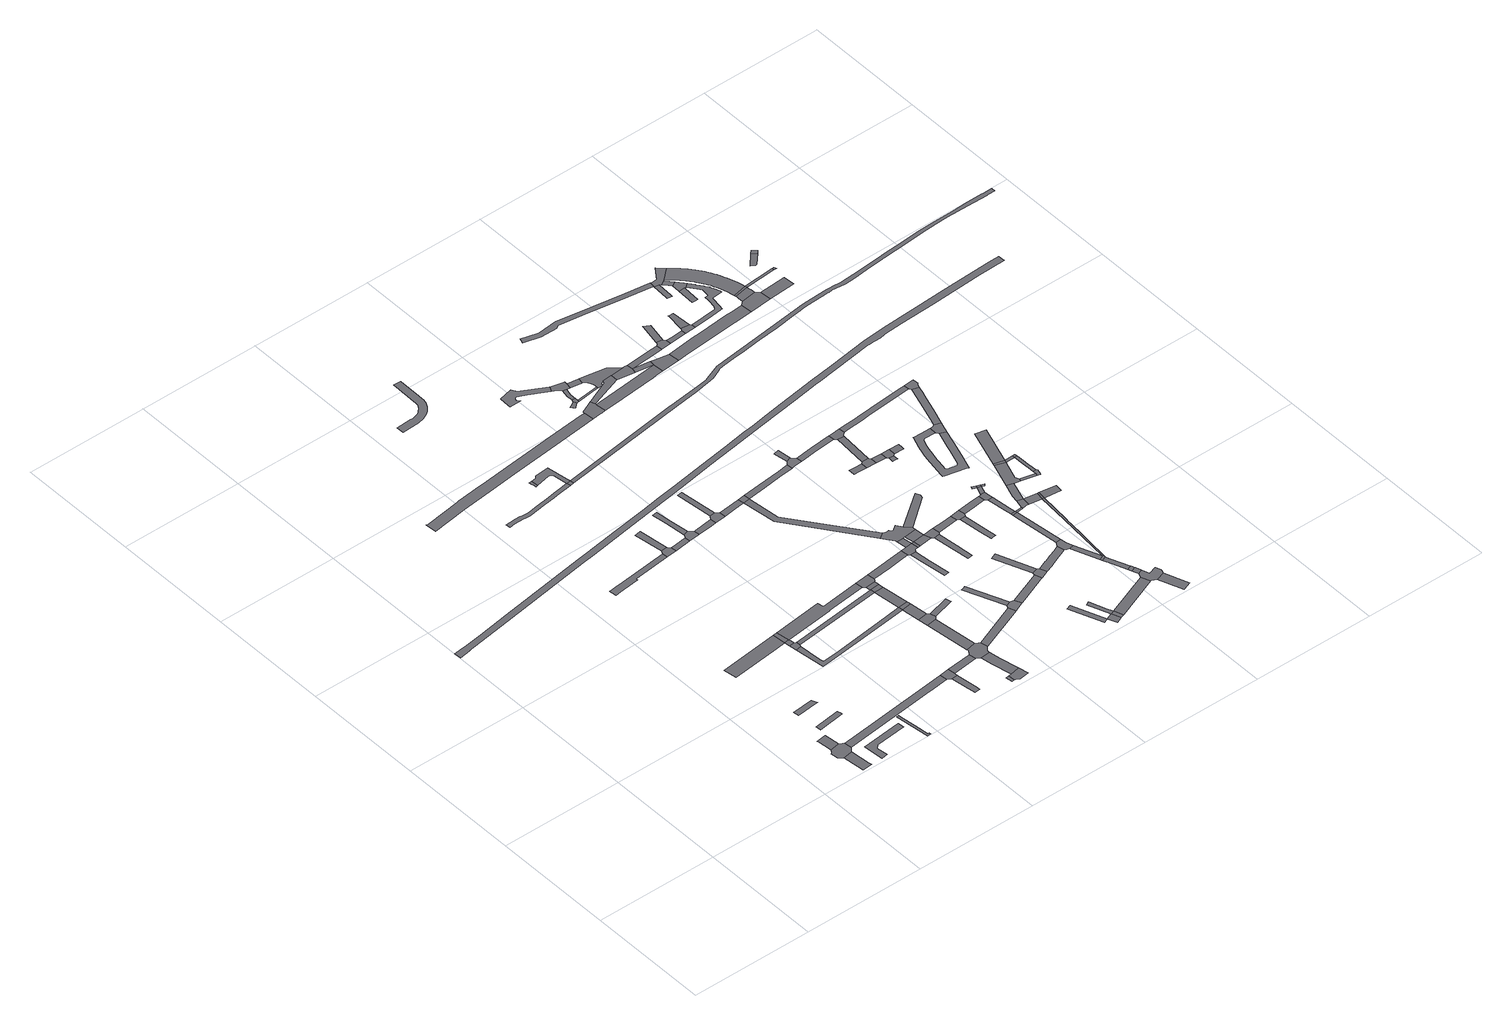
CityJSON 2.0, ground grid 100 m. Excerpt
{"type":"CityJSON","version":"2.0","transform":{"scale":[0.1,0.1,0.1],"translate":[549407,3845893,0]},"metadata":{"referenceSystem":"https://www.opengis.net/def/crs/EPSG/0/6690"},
"CityObjects":{
"road1":{"type":"Road","attributes":{"RoadStructureAttribute.sectionType":"1"},"geometry":[{"type":"MultiSurface","lod":"1","boundaries":[[[0,1,2,3,4,5]]]}]},
"road2":{"type":"Road","geometry":[{"type":"MultiSurface","lod":"1","boundaries":[[[6,7,8,9,10,11,12,13,14,15,16,17,3,2,18,19,20,21,22]]]}]},
"road3":{"type":"Road","attributes":{"RoadStructureAttribute.sectionType":"1"},"geometry":[{"type":"MultiSurface","lod":"1","boundaries":[[[23,24,25,9,8]]]}]},
"road4":{"type":"Road","attributes":{"RoadStructureAttribute.sectionType":"1"},"geometry":[{"type":"MultiSurface","lod":"1","boundaries":[[[26,27,28,29,30,31]]]}]},
"road5":{"type":"Road","geometry":[{"type":"MultiSurface","lod":"1","boundaries":[[[32,33,34,35,36,37]]]}]},
"road6":{"type":"Road","attributes":{"RoadStructureAttribute.sectionType":"1"},"geometry":[{"type":"MultiSurface","lod":"1","boundaries":[[[38,39,40,41,42,43,44,45]]]}]},
"road7":{"type":"Road","attributes":{"RoadStructureAttribute.sectionType":"1"},"geometry":[{"type":"MultiSurface","lod":"1","boundaries":[[[46,47,48,49,50,51,52,53]]]}]},
"road8":{"type":"Road","attributes":{"RoadStructureAttribute.sectionType":"1"},"geometry":[{"type":"MultiSurface","lod":"1","boundaries":[[[54,55,56,57,58]]]}]},
"road9":{"type":"Road","attributes":{"RoadStructureAttribute.sectionType":"1"},"geometry":[{"type":"MultiSurface","lod":"1","boundaries":[[[59,60,22,21,61,62,63,64]]]}]},
"road10":{"type":"Road","geometry":[{"type":"MultiSurface","lod":"1","boundaries":[[[65,66,67,68,69,70]]]}]},
"road11":{"type":"Road","attributes":{"RoadStructureAttribute.sectionType":"1"},"geometry":[{"type":"MultiSurface","lod":"1","boundaries":[[[71,72,58,73,66,65]]]}]},
"road12":{"type":"Road","geometry":[{"type":"MultiSurface","lod":"1","boundaries":[[[74,54,58,72]]]}]},
"road13":{"type":"Road","attributes":{"RoadStructureAttribute.sectionType":"1"},"geometry":[{"type":"MultiSurface","lod":"1","boundaries":[[[75,76,77,78,79,80,81,82,83,84]]]}]},
"road14":{"type":"Road","attributes":{"RoadStructureAttribute.sectionType":"1"},"geometry":[{"type":"MultiSurface","lod":"1","boundaries":[[[85,86,87,88,89,90,91,92,93,94,95,96,97,98,99,100,101,102,103,104,105]]]}]},
"road15":{"type":"Road","attributes":{"RoadStructureAttribute.sectionType":"1"},"geometry":[{"type":"MultiSurface","lod":"1","boundaries":[[[106,107,108,109,110,111]]]}]},
"road16":{"type":"Road","geometry":[{"type":"MultiSurface","lod":"1","boundaries":[[[112,59,64,108,107,113]]]}]},
"road17":{"type":"Road","attributes":{"RoadStructureAttribute.sectionType":"1"},"geometry":[{"type":"MultiSurface","lod":"1","boundaries":[[[114,115,116,117,118,68,67,119,120,121,122,123]]]}]},
"road18":{"type":"Road","geometry":[{"type":"MultiSurface","lod":"1","boundaries":[[[124,125,75,84,126,127]]]}]},
"road19":{"type":"Road","attributes":{"RoadStructureAttribute.sectionType":"1"},"geometry":[{"type":"MultiSurface","lod":"1","boundaries":[[[128,129,130,125,124]]]}]},
"road20":{"type":"Road","attributes":{"RoadStructureAttribute.sectionType":"1"},"geometry":[{"type":"MultiSurface","lod":"1","boundaries":[[[131,132,133,134,74,72,135,136,137,138,139]]]}]},
"road21":{"type":"Road","attributes":{"RoadStructureAttribute.sectionType":"1"},"geometry":[{"type":"MultiSurface","lod":"1","boundaries":[[[140,141,70,69,142]]]}]},
"road22":{"type":"Road","geometry":[{"type":"MultiSurface","lod":"1","boundaries":[[[143,144,145,146,147,148]]]}]},
"road23":{"type":"Road","attributes":{"RoadStructureAttribute.sectionType":"1"},"geometry":[{"type":"MultiSurface","lod":"1","boundaries":[[[149,150,151,152,153,154,155,156,157,158,159,160,161,162,163,164]]]}]},
"road24":{"type":"Road","attributes":{"RoadStructureAttribute.sectionType":"1"},"geometry":[{"type":"MultiSurface","lod":"1","boundaries":[[[165,166,127,126,167]]]}]},
"road25":{"type":"Road","attributes":{"RoadStructureAttribute.sectionType":"1"},"geometry":[{"type":"MultiSurface","lod":"1","boundaries":[[[168,112,113,169]]]}]},
"road26":{"type":"Road","attributes":{"RoadStructureAttribute.sectionType":"1"},"geometry":[{"type":"MultiSurface","lod":"1","boundaries":[[[170,171,172,173,143,148,174,175,176,177,85,178]]]}]},
"road27":{"type":"Road","attributes":{"RoadStructureAttribute.sectionType":"1"},"geometry":[{"type":"MultiSurface","lod":"1","boundaries":[[[179,180,181,182]]]}]},
"road28":{"type":"Road","geometry":[{"type":"MultiSurface","lod":"1","boundaries":[[[178,85,105,183]]]}]},
"road29":{"type":"Road","geometry":[{"type":"MultiSurface","lod":"1","boundaries":[[[184,185,186,165,167,187,188,189]]]}]},
"road30":{"type":"Road","geometry":[{"type":"MultiSurface","lod":"1","boundaries":[[[190,191,179,182,192,193,194,195]]]}]},
"road31":{"type":"Road","attributes":{"RoadStructureAttribute.sectionType":"1"},"geometry":[{"type":"MultiSurface","lod":"1","boundaries":[[[196,197,198,199,200,201,185,184]]]}]},
"road32":{"type":"Road","attributes":{"RoadStructureAttribute.sectionType":"1"},"geometry":[{"type":"MultiSurface","lod":"1","boundaries":[[[202,203,204,205,206,207,208,209,210,211,212,213,214,215,216,217,218,219,220,221,222,223,224,225,226,227,228,229,230,231,232,233,234]]]}]},
"road33":{"type":"Road","attributes":{"RoadStructureAttribute.sectionType":"1"},"geometry":[{"type":"MultiSurface","lod":"1","boundaries":[[[235,236,237,238,239,191,190]]]}]},
"road34":{"type":"Road","geometry":[{"type":"MultiSurface","lod":"1","boundaries":[[[240,241,242,243,244,245,168,169,237,236,246,247,248,249,250,251,252,253,254]]]}]},
"road35":{"type":"Road","attributes":{"RoadStructureAttribute.sectionType":"1"},"geometry":[{"type":"MultiSurface","lod":"1","boundaries":[[[255,256,257,258,243,242]]]}]},
"road36":{"type":"Road","attributes":{"RoadStructureAttribute.sectionType":"1"},"geometry":[{"type":"MultiSurface","lod":"1","boundaries":[[[259,260,189,188,261,262]]]}]},
"road37":{"type":"Road","geometry":[{"type":"MultiSurface","lod":"1","boundaries":[[[263,264,257,256,265,266]]]}]},
"road38":{"type":"Road","attributes":{"RoadStructureAttribute.sectionType":"1"},"geometry":[{"type":"MultiSurface","lod":"1","boundaries":[[[267,122,268,269,264,263]]]}]},
"road39":{"type":"Road","geometry":[{"type":"MultiSurface","lod":"1","boundaries":[[[270,271,123,122,267]]]}]},
"road40":{"type":"Road","attributes":{"RoadStructureAttribute.sectionType":"1"},"geometry":[{"type":"MultiSurface","lod":"1","boundaries":[[[142,272,123,271,273]]]}]},
"road41":{"type":"Road","geometry":[{"type":"MultiSurface","lod":"1","boundaries":[[[274,140,142,273]]]}]},
"road42":{"type":"Road","attributes":{"RoadStructureAttribute.sectionType":"1"},"geometry":[{"type":"MultiSurface","lod":"1","boundaries":[[[275,276,277,278,140,274]]]}]},
"road43":{"type":"Road","geometry":[{"type":"MultiSurface","lod":"1","boundaries":[[[279,139,138,280,277,276,281,282]]]}]},
"road44":{"type":"Road","geometry":[{"type":"MultiSurface","lod":"1","boundaries":[[[283,284,259,262,285,286]]]}]},
"road45":{"type":"Road","attributes":{"RoadStructureAttribute.sectionType":"1"},"geometry":[{"type":"MultiSurface","lod":"1","boundaries":[[[287,288,289,284,283]]]}]},
"road46":{"type":"Road","geometry":[{"type":"MultiSurface","lod":"1","boundaries":[[[290,291,292,266,265]]]}]},
"road47":{"type":"Road","attributes":{"RoadStructureAttribute.sectionType":"1"},"geometry":[{"type":"MultiSurface","lod":"1","boundaries":[[[293,254,253,294]]]}]},
"road48":{"type":"Road","attributes":{"RoadStructureAttribute.sectionType":"1"},"geometry":[{"type":"MultiSurface","lod":"1","boundaries":[[[295,286,285,296,297]]]}]},
"road49":{"type":"Road","attributes":{"RoadStructureAttribute.sectionType":"1"},"geometry":[{"type":"MultiSurface","lod":"1","boundaries":[[[298,279,282,299,300,301,302]]]}]},
"road50":{"type":"Road","geometry":[{"type":"MultiSurface","lod":"1","boundaries":[[[303,295,297,304]]]}]},
"road51":{"type":"Road","attributes":{"RoadStructureAttribute.sectionType":"1"},"geometry":[{"type":"MultiSurface","lod":"1","boundaries":[[[305,306,307,308,309]]]}]},
"road52":{"type":"Road","attributes":{"RoadStructureAttribute.sectionType":"1"},"geometry":[{"type":"MultiSurface","lod":"1","boundaries":[[[310,311,304,297,312,313,314]]]}]},
"road53":{"type":"Road","attributes":{"RoadStructureAttribute.sectionType":"1"},"geometry":[{"type":"MultiSurface","lod":"1","boundaries":[[[315,316,317,318,319,320,321,322,323,324,325,326,327,328,329,330,331]]]}]},
"road54":{"type":"Road","geometry":[{"type":"MultiSurface","lod":"1","boundaries":[[[309,308,293,294,332,333,334]]]}]},
"road55":{"type":"Road","attributes":{"RoadStructureAttribute.sectionType":"1"},"geometry":[{"type":"MultiSurface","lod":"1","boundaries":[[[335,336,337,338,339,340,341]]]}]},
"road56":{"type":"Road","geometry":[{"type":"MultiSurface","lod":"1","boundaries":[[[342,343,344,345,346,347,348]]]}]},
"road57":{"type":"Road","geometry":[{"type":"MultiSurface","lod":"1","boundaries":[[[349,350,351,298,302,335,341,352,353]]]}]},
"road58":{"type":"Road","geometry":[{"type":"MultiSurface","lod":"1","boundaries":[[[354,355,356,149,164,357,358,359,360,361,362]]]}]},
"road59":{"type":"Road","geometry":[{"type":"MultiSurface","lod":"1","boundaries":[[[363,364,365,366,342,348,367,368,369]]]}]},
"road60":{"type":"Road","attributes":{"RoadStructureAttribute.sectionType":"1"},"geometry":[{"type":"MultiSurface","lod":"1","boundaries":[[[370,371,351,350]]]}]},
"road61":{"type":"Road","attributes":{"RoadStructureAttribute.sectionType":"1"},"geometry":[{"type":"MultiSurface","lod":"1","boundaries":[[[372,373,374,303,304,375,376,377]]]}]},
"road62":{"type":"Road","attributes":{"RoadStructureAttribute.sectionType":"1"},"geometry":[{"type":"MultiSurface","lod":"1","boundaries":[[[378,379,365,364,380,381]]]}]},
"road63":{"type":"Road","attributes":{"RoadStructureAttribute.sectionType":"1"},"geometry":[{"type":"MultiSurface","lod":"1","boundaries":[[[382,350,349,353,383]]]}]},
"road64":{"type":"Road","geometry":[{"type":"MultiSurface","lod":"1","boundaries":[[[384,385,386,331,330,387,388,389,378,381,390,391]]]}]},
"road65":{"type":"Road","geometry":[{"type":"MultiSurface","lod":"1","boundaries":[[[392,393,394,395,396,314,313,397,371,370,398,399,400,401,402]]]}]},
"road66":{"type":"Road","attributes":{"RoadStructureAttribute.sectionType":"1"},"geometry":[{"type":"MultiSurface","lod":"1","boundaries":[[[403,334,333,404,405,406]]]}]},
"road67":{"type":"Road","attributes":{"RoadStructureAttribute.sectionType":"1"},"geometry":[{"type":"MultiSurface","lod":"1","boundaries":[[[407,408,409,410]]]}]},
"road68":{"type":"Road","attributes":{"RoadStructureAttribute.sectionType":"1"},"geometry":[{"type":"MultiSurface","lod":"1","boundaries":[[[411,412,413,414,415,416,417,418,419,420,421,422,423,424,425,426,427,428,429,430,431,432,433,434,435,436,437,438,439,440,441,442,443,444,445,446,447,448,449,450,451,452,453,454,455,456,457,458,459,460,461,462,463,464]]]}]},
"road69":{"type":"Road","geometry":[{"type":"MultiSurface","lod":"1","boundaries":[[[465,382,383,466]]]}]},
"road70":{"type":"Road","geometry":[{"type":"MultiSurface","lod":"1","boundaries":[[[400,399,382,465]]]}]},
"road71":{"type":"Road","attributes":{"RoadStructureAttribute.sectionType":"1"},"geometry":[{"type":"MultiSurface","lod":"1","boundaries":[[[467,468,369,368,469,470]]]}]},
"road72":{"type":"Road","attributes":{"RoadStructureAttribute.sectionType":"1"},"geometry":[{"type":"MultiSurface","lod":"1","boundaries":[[[471,410,472,473,474]]]}]},
"road73":{"type":"Road","attributes":{"RoadStructureAttribute.sectionType":"1"},"geometry":[{"type":"MultiSurface","lod":"1","boundaries":[[[391,390,475,476,477,478,479]]]}]},
"road74":{"type":"Road","attributes":{"RoadStructureAttribute.sectionType":"1"},"geometry":[{"type":"MultiSurface","lod":"1","boundaries":[[[480,481,482,483,484,485,486]]]}]},
"road75":{"type":"Road","geometry":[{"type":"MultiSurface","lod":"1","boundaries":[[[487,488,489,490,491,471,492]]]}]},
"road76":{"type":"Road","geometry":[{"type":"MultiSurface","lod":"1","boundaries":[[[493,465,466,486,485,494]]]}]},
"road77":{"type":"Road","geometry":[{"type":"MultiSurface","lod":"1","boundaries":[[[492,471,474,495]]]}]},
"road78":{"type":"Road","attributes":{"RoadStructureAttribute.sectionType":"1"},"geometry":[{"type":"MultiSurface","lod":"1","boundaries":[[[496,497,498,499,500,354,362,501,502]]]}]},
"road79":{"type":"Road","attributes":{"RoadStructureAttribute.sectionType":"1"},"geometry":[{"type":"MultiSurface","lod":"1","boundaries":[[[503,504,505,506,507]]]}]},
"road80":{"type":"Road","geometry":[{"type":"MultiSurface","lod":"1","boundaries":[[[507,506,403,406,508,509]]]}]},
"road81":{"type":"Road","geometry":[{"type":"MultiSurface","lod":"1","boundaries":[[[510,511,372,377,512,513,514]]]}]},
"road82":{"type":"Road","geometry":[{"type":"MultiSurface","lod":"1","boundaries":[[[515,516,511,510]]]}]},
"road83":{"type":"Road","attributes":{"RoadStructureAttribute.sectionType":"1"},"geometry":[{"type":"MultiSurface","lod":"1","boundaries":[[[517,518,519,402,401]]]}]},
"road84":{"type":"Road","attributes":{"RoadStructureAttribute.sectionType":"1"},"geometry":[{"type":"MultiSurface","lod":"1","boundaries":[[[520,521,522,523,524,525,360,359,526,527,528,529]]]}]},
"road85":{"type":"Road","attributes":{"RoadStructureAttribute.sectionType":"1"},"geometry":[{"type":"MultiSurface","lod":"1","boundaries":[[[530,531,493,494,532]]]}]},
"road86":{"type":"Road","geometry":[{"type":"MultiSurface","lod":"1","boundaries":[[[533,534,535,479,478,536,537,538,539,540,541,542,467,470,543,544,497]]]}]},
"road87":{"type":"Road","attributes":{"RoadStructureAttribute.sectionType":"1"},"geometry":[{"type":"MultiSurface","lod":"1","boundaries":[[[545,546,492,495,547]]]}]},
"road88":{"type":"Road","attributes":{"RoadStructureAttribute.sectionType":"1"},"geometry":[{"type":"MultiSurface","lod":"1","boundaries":[[[548,549,550,551,552,553,554,555]]]}]},
"road89":{"type":"Road","attributes":{"RoadStructureAttribute.sectionType":"1"},"geometry":[{"type":"MultiSurface","lod":"1","boundaries":[[[556,557,558,559,560,509,508,561,562,563]]]}]},
"road90":{"type":"Road","geometry":[{"type":"MultiSurface","lod":"1","boundaries":[[[564,565,566,567,496,502,568,569]]]}]},
"road91":{"type":"Road","geometry":[{"type":"MultiSurface","lod":"1","boundaries":[[[570,530,532,555,554,571]]]}]},
"road92":{"type":"Road","geometry":[{"type":"MultiSurface","lod":"1","boundaries":[[[572,573,574,575,576,577,578]]]}]},
"road93":{"type":"Road","attributes":{"RoadStructureAttribute.sectionType":"1"},"geometry":[{"type":"MultiSurface","lod":"1","boundaries":[[[579,580,581,514,513,582,583]]]}]},
"road94":{"type":"Road","attributes":{"RoadStructureAttribute.sectionType":"1"},"geometry":[{"type":"MultiSurface","lod":"1","boundaries":[[[569,568,584,585,520,586]]]}]},
"road95":{"type":"Road","geometry":[{"type":"MultiSurface","lod":"1","boundaries":[[[587,578,577,588,589,590]]]}]},
"road96":{"type":"Road","attributes":{"RoadStructureAttribute.sectionType":"1"},"geometry":[{"type":"MultiSurface","lod":"1","boundaries":[[[591,592,570,571,593,594]]]}]},
"road97":{"type":"Road","geometry":[{"type":"MultiSurface","lod":"1","boundaries":[[[595,596,597,598,556,563,599,600,601]]]}]},
"road98":{"type":"Road","attributes":{"RoadStructureAttribute.sectionType":"1"},"geometry":[{"type":"MultiSurface","lod":"1","boundaries":[[[601,600,602,603,604]]]}]},
"road99":{"type":"Road","geometry":[{"type":"MultiSurface","lod":"1","boundaries":[[[604,603,605,606,607]]]}]},
"road100":{"type":"Road","attributes":{"RoadStructureAttribute.sectionType":"1"},"geometry":[{"type":"MultiSurface","lod":"1","boundaries":[[[608,606,605,609,610,611,612]]]}]},
"road101":{"type":"Road","attributes":{"RoadStructureAttribute.sectionType":"1"},"geometry":[{"type":"MultiSurface","lod":"1","boundaries":[[[613,587,590,614]]]}]},
"road102":{"type":"Road","geometry":[{"type":"MultiSurface","lod":"1","boundaries":[[[615,612,611,616,617]]]}]},
"road103":{"type":"Road","attributes":{"RoadStructureAttribute.sectionType":"1"},"geometry":[{"type":"MultiSurface","lod":"1","boundaries":[[[618,619,620,598,597]]]}]},
"road104":{"type":"Road","attributes":{"RoadStructureAttribute.sectionType":"1"},"geometry":[{"type":"MultiSurface","lod":"1","boundaries":[[[621,617,616,622,623,624]]]}]},
"road105":{"type":"Road","attributes":{"RoadStructureAttribute.sectionType":"1"},"geometry":[{"type":"MultiSurface","lod":"1","boundaries":[[[625,626,564,569,627,628]]]}]},
"road106":{"type":"Road","attributes":{"RoadStructureAttribute.sectionType":"1"},"geometry":[{"type":"MultiSurface","lod":"1","boundaries":[[[629,589,588,630,631,632]]]}]},
"road107":{"type":"Road","geometry":[{"type":"MultiSurface","lod":"1","boundaries":[[[633,624,623,545,547,634,635,636,637,638,639]]]}]},
"road108":{"type":"Road","geometry":[{"type":"MultiSurface","lod":"1","boundaries":[[[640,641,619,618]]]}]},
"road109":{"type":"Road","geometry":[{"type":"MultiSurface","lod":"1","boundaries":[[[642,586,520,529,643,644]]]}]},
"road110":{"type":"Road","attributes":{"RoadStructureAttribute.sectionType":"1"},"geometry":[{"type":"MultiSurface","lod":"1","boundaries":[[[636,635,645,646]]]}]},
"road111":{"type":"Road","geometry":[{"type":"MultiSurface","lod":"1","boundaries":[[[647,648,579,583,613,614,649,650]]]}]},
"road112":{"type":"Road","attributes":{"RoadStructureAttribute.sectionType":"1"},"geometry":[{"type":"MultiSurface","lod":"1","boundaries":[[[651,652,653,654,655,656,641,640]]]}]},
"road113":{"type":"Road","geometry":[{"type":"MultiSurface","lod":"1","boundaries":[[[657,658,659,660,661]]]}]},
"road114":{"type":"Road","geometry":[{"type":"MultiSurface","lod":"1","boundaries":[[[662,663,591,594,664,654,653,665,666,667]]]}]},
"road115":{"type":"Road","attributes":{"RoadStructureAttribute.sectionType":"1"},"geometry":[{"type":"MultiSurface","lod":"1","boundaries":[[[632,631,657,661,668,669]]]}]},
"road116":{"type":"Road","attributes":{"RoadStructureAttribute.sectionType":"1"},"geometry":[{"type":"MultiSurface","lod":"1","boundaries":[[[670,640,618,671]]]}]},
"road117":{"type":"Road","geometry":[{"type":"MultiSurface","lod":"1","boundaries":[[[672,673,674,675,676]]]}]},
"road118":{"type":"Road","geometry":[{"type":"MultiSurface","lod":"1","boundaries":[[[675,662,667,677]]]}]},
"road119":{"type":"Road","geometry":[{"type":"MultiSurface","lod":"1","boundaries":[[[676,675,677,678]]]}]},
"road120":{"type":"Road","attributes":{"RoadStructureAttribute.sectionType":"1"},"geometry":[{"type":"MultiSurface","lod":"1","boundaries":[[[679,680,604,607,681,682,683,684,685,686]]]}]},
"road121":{"type":"Road","attributes":{"RoadStructureAttribute.sectionType":"1"},"geometry":[{"type":"MultiSurface","lod":"1","boundaries":[[[687,688,689,669,668]]]}]},
"road122":{"type":"Road","geometry":[{"type":"MultiSurface","lod":"1","boundaries":[[[690,691,670,671,692,693,694,695]]]}]},
"road123":{"type":"Road","geometry":[{"type":"MultiSurface","lod":"1","boundaries":[[[696,697,698,678,677]]]}]},
"road124":{"type":"Road","attributes":{"RoadStructureAttribute.sectionType":"1"},"geometry":[{"type":"MultiSurface","lod":"1","boundaries":[[[699,700,701,702,703,704,705,706,707,708,709,710,711]]]}]},
"road125":{"type":"Road","geometry":[{"type":"MultiSurface","lod":"1","boundaries":[[[712,713,625,628,714,715,716]]]}]},
"road126":{"type":"Road","geometry":[{"type":"MultiSurface","lod":"1","boundaries":[[[717,718,690,695,719]]]}]},
"road127":{"type":"Road","attributes":{"RoadStructureAttribute.sectionType":"1"},"geometry":[{"type":"MultiSurface","lod":"1","boundaries":[[[720,695,694,679,721]]]}]},
"road128":{"type":"Road","geometry":[{"type":"MultiSurface","lod":"1","boundaries":[[[722,723,724,725,712,716]]]}]},
"road129":{"type":"Road","geometry":[{"type":"MultiSurface","lod":"1","boundaries":[[[721,679,686,726]]]}]},
"road130":{"type":"Road","attributes":{"RoadStructureAttribute.sectionType":"1"},"geometry":[{"type":"MultiSurface","lod":"1","boundaries":[[[727,728,715,714,729,730]]]}]},
"road131":{"type":"Road","attributes":{"RoadStructureAttribute.sectionType":"1"},"geometry":[{"type":"MultiSurface","lod":"1","boundaries":[[[731,732,733,734,735,736,737,738,739,740,741,742,743,744,745,746,747,748,749,750,751,752,753,754,755,756,757,758,759,760,761,762,763,764,765,766,767,768,769,770,771]]]}]},
"road132":{"type":"Road","attributes":{"RoadStructureAttribute.sectionType":"1"},"geometry":[{"type":"MultiSurface","lod":"1","boundaries":[[[772,717,719,773,774,775,776,777,778,779]]]}]},
"road133":{"type":"Road","attributes":{"RoadStructureAttribute.sectionType":"1"},"geometry":[{"type":"MultiSurface","lod":"1","boundaries":[[[726,686,780,781,782]]]}]},
"road134":{"type":"Road","attributes":{"RoadStructureAttribute.sectionType":"1"},"geometry":[{"type":"MultiSurface","lod":"1","boundaries":[[[775,774,783,784]]]}]},
"road135":{"type":"Road","attributes":{"RoadStructureAttribute.sectionType":"1"},"geometry":[{"type":"MultiSurface","lod":"1","boundaries":[[[785,786,787,788,789,790,647,650,791,792,793,794,795]]]}]},
"road136":{"type":"Road","geometry":[{"type":"MultiSurface","lod":"1","boundaries":[[[796,797,798,727,730,799,800,801,802,803]]]}]},
"road137":{"type":"Road","geometry":[{"type":"MultiSurface","lod":"1","boundaries":[[[804,772,779,805]]]}]},
"road138":{"type":"Road","geometry":[{"type":"MultiSurface","lod":"1","boundaries":[[[806,807,808,809,796,803]]]}]},
"road139":{"type":"Road","attributes":{"RoadStructureAttribute.sectionType":"1"},"geometry":[{"type":"MultiSurface","lod":"1","boundaries":[[[810,811,812,813,814,644,643,815,816,817,818,819]]]}]},
"road140":{"type":"Road","geometry":[{"type":"MultiSurface","lod":"1","boundaries":[[[820,821,784,783,822,823,824,825]]]}]},
"road141":{"type":"Road","geometry":[{"type":"MultiSurface","lod":"1","boundaries":[[[826,827,828,771,770,751,750,829]]]}]},
"road142":{"type":"Road","attributes":{"RoadStructureAttribute.sectionType":"1"},"geometry":[{"type":"MultiSurface","lod":"1","boundaries":[[[830,805,779,831]]]}]},
"road143":{"type":"Road","attributes":{"RoadStructureAttribute.sectionType":"1"},"geometry":[{"type":"MultiSurface","lod":"1","boundaries":[[[832,833,834,835,831,836,837,838,821,820]]]}]},
"road144":{"type":"Road","attributes":{"RoadStructureAttribute.sectionType":"1"},"geometry":[{"type":"MultiSurface","lod":"1","boundaries":[[[839,804,805,840]]]}]},
"road145":{"type":"Road","geometry":[{"type":"MultiSurface","lod":"1","boundaries":[[[841,830,831,835]]]}]},
"road146":{"type":"Road","attributes":{"RoadStructureAttribute.sectionType":"1"},"geometry":[{"type":"MultiSurface","lod":"1","boundaries":[[[842,843,844,845,826,829,846,847,848,849]]]}]},
"road147":{"type":"Road","geometry":[{"type":"MultiSurface","lod":"1","boundaries":[[[850,851,852,853,854,855,856]]]}]},
"road148":{"type":"Road","attributes":{"RoadStructureAttribute.sectionType":"1"},"geometry":[{"type":"MultiSurface","lod":"1","boundaries":[[[857,858,859,860,861,862,863,864,865,866,867,868,869,870,871,872,873,874,875,876,877,878,879,880,881,882,883,884,885,886,800,799]]]}]},
"road149":{"type":"Road","geometry":[{"type":"MultiSurface","lod":"1","boundaries":[[[887,888,889,890,891,892]]]}]},
"road150":{"type":"Road","attributes":{"RoadStructureAttribute.sectionType":"1"},"geometry":[{"type":"MultiSurface","lod":"1","boundaries":[[[893,894,895,896,897,898,899,900,901,902,903,904,905,906,907,908,909,910,911,912,913,914,915,916,917,918,919,178,183,920,921,922,923,924,925,926,927,928,929,930,931,932,933,934,935,936,937,938,939,940,941,942,943,944,945,946,947,948,949,950,951,952,953,954,955]]]}]},
"road151":{"type":"Road","attributes":{"RoadStructureAttribute.sectionType":"1"},"geometry":[{"type":"MultiSurface","lod":"1","boundaries":[[[956,957,958,959,960]]]}]},
"road152":{"type":"Road","geometry":[{"type":"MultiSurface","lod":"1","boundaries":[[[961,962,963,964,965,966,967,711,710,850,856,968,969,957,956,970,971]]]}]},
"road153":{"type":"Road","geometry":[{"type":"MultiSurface","lod":"1","boundaries":[[[972,973,785,795,842,849,974,975]]]}]},
"road154":{"type":"Road","geometry":[{"type":"MultiSurface","lod":"1","boundaries":[[[976,977,960,959,978,892,891,873,872]]]}]},
"road155":{"type":"Road","attributes":{"RoadStructureAttribute.sectionType":"1"},"geometry":[{"type":"MultiSurface","lod":"1","boundaries":[[[979,980,981,982,983,984,985,986,987,988,989,990,991,992,993,994,995,996,997,998,999,1000,1001,1002,1003,1004,1005,1006,1007,971,970,1008,1009,1010,1011,1012,1013,1014,1015,1016,1017,1018,1019,1020,1021,1022,1023,1024,1025,1026,1027,1028,1029,1030,1031,1032]]]}]},
"road156":{"type":"Road","geometry":[{"type":"MultiSurface","lod":"1","boundaries":[[[1033,1034,1035,1036,1037,810,819,1038,1039]]]}]},
"road157":{"type":"Road","attributes":{"RoadStructureAttribute.sectionType":"1"},"geometry":[{"type":"MultiSurface","lod":"1","boundaries":[[[1040,1041,1042,1043,1044,1045,1046,1047,1048,1049,1050,1036,1035]]]}]},
"road158":{"type":"Road","attributes":{"RoadStructureAttribute.sectionType":"1"},"geometry":[{"type":"MultiSurface","lod":"1","boundaries":[[[1051,1032,1031,1046,1045]]]}]},
"road159":{"type":"Road","attributes":{"RoadStructureAttribute.sectionType":"1"},"geometry":[{"type":"MultiSurface","lod":"1","boundaries":[[[1052,1039,1038,1053]]]}]},
"road160":{"type":"Road","attributes":{"RoadStructureAttribute.sectionType":"1"},"geometry":[{"type":"MultiSurface","lod":"1","boundaries":[[[1054,1032,1055,1056]]]}]},
"road161":{"type":"Road","geometry":[{"type":"MultiSurface","lod":"1","boundaries":[[[1057,1058,1059,1060,1061]]]}]},
"road162":{"type":"Road","geometry":[{"type":"MultiSurface","lod":"1","boundaries":[[[1062,1054,1056,1063]]]}]},
"road163":{"type":"Road","geometry":[{"type":"MultiSurface","lod":"1","boundaries":[[[1064,1057,1061,1065]]]}]}
},
"vertices":[
[1435,52,0],[1426,132,0],[1417,212,0],[1338,197,0],[1359,19,0],[1438,28,0],
[1428,315,0],[1425,317,0],[1403,332,0],[1325,316,0],[1307,292,0],[1304,288,0],[1298,287,0],[1297,287,0],[1306,226,0],[1315,218,0],[1316,217,0],[1333,202,0],[1416,217,0],[1435,237,0],[1436,238,0],[1446,249,0],[1438,308,0],
[1389,456,0],[1309,446,0],[1311,434,0],
[1619,550,0],[1621,550,0],[1616,571,0],[1611,592,0],[1398,565,0],[1404,520,0],
[1560,749,0],[1567,749,0],[1558,772,0],[1549,794,0],[1377,775,0],[1384,730,0],
[1573,125,0],[1598,152,0],[1852,180,0],[1847,229,0],[1797,224,0],[1517,192,0],[1534,29,0],[1584,36,0],
[1934,18,0],[1918,143,0],[1907,248,0],[1901,289,0],[1881,287,0],[1919,3,0],[1947,6,0],[1945,19,0],
[1778,1466,0],[1295,1408,0],[1308,1299,0],[1714,1348,0],[1791,1358,0],
[2384,422,0],[1710,341,0],[1512,257,0],[2187,338,0],[2265,346,0],[2391,362,0],
[1839,1317,0],[1796,1312,0],[1803,1252,0],[1849,1257,0],[1854,1275,0],[1854,1307,0],
[1834,1350,0],[1831,1363,0],[1792,1349,0],
[1816,1471,0],
[1743,2588,0],[1353,2543,0],[1274,2534,0],[1223,2528,0],[1222,2528,0],[1229,2470,0],[1275,2475,0],[1443,2495,0],[1442,2511,0],[1747,2544,0],
[1713,3559,0],[1603,3543,0],[1505,3528,0],[1429,3516,0],[1413,3513,0],[1335,3501,0],[1309,3499,0],[1265,3502,0],[1252,3503,0],[1210,3504,0],[1123,3500,0],[1127,3464,0],[1174,3470,0],[1254,3471,0],[1265,3470,0],[1306,3466,0],[1413,3481,0],[1438,3485,0],[1550,3501,0],[1601,3509,0],[1718,3526,0],
[2494,165,0],[2472,347,0],[2421,341,0],[2440,196,0],[2450,133,0],[2497,139,0],
[2462,431,0],[2469,371,0],
[2423,1108,0],[2021,1056,0],[1869,1042,0],[1866,1067,0],[1855,1182,0],[1832,1004,0],[1877,1010,0],[2411,1073,0],[2620,1097,0],[2616,1132,0],
[1807,2618,0],[1758,2612,0],[1833,2553,0],[1828,2598,0],
[1775,2859,0],[1750,2856,0],[1726,2853,0],
[2230,1470,0],[2229,1481,0],[2223,1520,0],[2221,1520,0],[1837,1363,0],[2234,1411,0],[2238,1412,0],[2558,1451,0],[2551,1509,0],
[2584,1394,0],[2244,1354,0],[2589,1357,0],
[1542,3729,0],[1521,3727,0],[1523,3704,0],[1525,3693,0],[1531,3666,0],[1547,3670,0],
[2267,4029,0],[2240,4026,0],[1985,4000,0],[1510,3948,0],[1261,3921,0],[1250,3919,0],[1035,3895,0],[1017,3893,0],[722,3848,0],[706,3850,0],[714,3758,0],[1010,3804,0],[1262,3833,0],[1502,3861,0],[1961,3911,0],[2276,3946,0],
[1965,2614,0],[1877,2603,0],[1970,2568,0],
[2668,456,0],[2677,396,0],
[1715,3763,0],[1686,3760,0],[1599,3752,0],[1583,3733,0],[1661,3695,0],[1678,3691,0],[1690,3684,0],[1697,3672,0],[1745,3563,0],
[2732,116,0],[2709,113,0],[2716,59,0],[2738,61,0],
[1750,3531,0],
[2020,2653,0],[1982,2642,0],[1983,2636,0],[1982,2570,0],[2060,2579,0],[2054,2625,0],
[2838,134,0],[2758,119,0],[2758,54,0],[2773,43,0],[2774,41,0],[2853,53,0],
[2002,2813,0],[1988,2939,0],[1987,2940,0],[1967,2937,0],[1947,2933,0],[1962,2808,0],
[1464,5089,0],[1458,4843,0],[1457,4834,0],[1455,4821,0],[1450,4811,0],[1442,4800,0],[1432,4786,0],[1418,4774,0],[1407,4764,0],[1391,4755,0],[1375,4749,0],[1359,4744,0],[1345,4741,0],[1323,4741,0],[1197,4736,0],[1199,4677,0],[1343,4683,0],[1358,4684,0],[1373,4686,0],[1390,4691,0],[1408,4698,0],[1427,4708,0],[1448,4721,0],[1462,4733,0],[1476,4747,0],[1492,4768,0],[1502,4784,0],[1509,4797,0],[1514,4810,0],[1517,4822,0],[1520,4834,0],[1521,4949,0],[1522,5081,0],
[2805,301,0],[2790,382,0],[2710,376,0],[2727,286,0],[2758,120,0],
[2797,504,0],[2784,512,0],[2771,520,0],[2692,501,0],[2693,491,0],[2669,457,0],[2788,389,0],[2788,393,0],[2787,397,0],[2790,404,0],[2795,414,0],[2802,422,0],[2809,433,0],[2820,437,0],[2807,498,0],
[2731,854,0],[2728,877,0],[2648,868,0],[2668,695,0],
[2220,2645,0],[2070,2627,0],[2183,2593,0],[2225,2598,0],
[2718,958,0],[2638,949,0],[2746,901,0],[2735,944,0],
[2700,1107,0],[2621,1088,0],[2622,1084,0],
[2697,1129,0],[2696,1142,0],
[2591,1343,0],[2669,1358,0],
[2664,1404,0],
[2661,1422,0],[2659,1440,0],[2580,1434,0],[2583,1405,0],
[2670,1523,0],[2570,1441,0],[2669,1452,0],[2677,1462,0],
[2285,2679,0],[2240,2673,0],[2316,2608,0],[2310,2656,0],
[2249,2983,0],[2229,2982,0],[2209,2979,0],
[2927,949,0],[2921,971,0],[2915,993,0],
[3181,648,0],[3203,592,0],
[2493,2677,0],[2418,2620,0],[2498,2629,0],
[3001,1563,0],[2833,1481,0],[2872,1486,0],[2934,1494,0],[3008,1503,0],
[2552,2684,0],[2555,2636,0],
[3096,1009,0],[3076,1002,0],[3057,994,0],[3188,674,0],[3228,690,0],
[2759,2136,0],[2586,2372,0],[2536,2350,0],[2974,1753,0],[3020,1788,0],
[2062,4493,0],[2036,4535,0],[1924,4508,0],[1920,4423,0],[1921,4404,0],[2016,4402,0],[2006,4411,0],[1998,4428,0],[1998,4435,0],[2002,4445,0],[2007,4451,0],[2015,4456,0],[2023,4454,0],[2088,4423,0],[2195,4370,0],[2239,4346,0],[2260,4385,0],
[3253,612,0],[3285,625,0],[3262,681,0],
[3024,1491,0],[3041,1362,0],[3065,1182,0],[3086,1184,0],[3107,1187,0],[3085,1362,0],[3069,1492,0],
[2280,4166,0],[2271,4159,0],[2229,4135,0],[2244,4122,0],[2258,4109,0],[2282,4132,0],[2296,4142,0],
[3108,1546,0],[3104,1576,0],[3048,1569,0],[3084,1512,0],[3111,1516,0],
[2371,4090,0],[2341,4077,0],[2266,4044,0],[2343,3953,0],[2360,3955,0],[2393,3958,0],[2383,4043,0],[2384,4045,0],[2387,4054,0],
[2316,4169,0],[2316,4187,0],[2288,4186,0],[2282,4171,0],[2305,4144,0],[2318,4146,0],[2316,4160,0],
[3094,1655,0],[3040,1650,0],
[2975,2735,0],[2891,2724,0],[2698,2701,0],[2706,2654,0],[2860,2675,0],[2981,2689,0],
[2301,4297,0],[2289,4235,0],[2314,4237,0],[2331,4293,0],
[3126,1579,0],[3133,1518,0],
[2370,4360,0],[2351,4364,0],[2283,4378,0],[2274,4326,0],[2288,4317,0],[2299,4305,0],[2360,4289,0],[2366,4335,0],
[3137,1789,0],[3092,1756,0],[3074,1780,0],[3059,1776,0],[3038,1778,0],[3039,1665,0],[3104,1660,0],[3114,1659,0],[3217,1670,0],[3214,1697,0],[3172,1743,0],
[3534,790,0],[3338,647,0],[3537,727,0],[3557,735,0],
[3520,399,0],[3480,381,0],[3584,113,0],[3624,130,0],
[5450,3436,0],[5365,3434,0],[5104,3423,0],[4907,3413,0],[4857,3412,0],[4378,3383,0],[4349,3381,0],[4187,3366,0],[3865,3318,0],[3656,3289,0],[3521,3267,0],[3345,3239,0],[3160,3210,0],[3055,3193,0],[2971,3180,0],[2775,3149,0],[2466,3101,0],[2262,3069,0],[2097,3044,0],[1927,3017,0],[1658,2975,0],[1350,2927,0],[1271,2915,0],[530,2797,0],[265,2755,0],[101,2729,0],[80,2731,0],[2,2718,0],[10,2663,0],[100,2676,0],[100,2680,0],[435,2732,0],[1271,2864,0],[1386,2881,0],[1775,2943,0],[2275,3023,0],[2593,3074,0],[2807,3110,0],[3115,3157,0],[3452,3207,0],[3656,3239,0],[3687,3242,0],[4190,3315,0],[4200,3315,0],[4242,3318,0],[4303,3317,0],[4343,3325,0],[4379,3329,0],[4402,3330,0],[4505,3335,0],[4716,3346,0],[4800,3351,0],[5231,3373,0],[5452,3380,0],
[3226,1591,0],[3243,1532,0],
[2503,4180,0],[2437,4173,0],[2447,4159,0],[2505,4165,0],
[3676,150,0],[3654,57,0],[3688,71,0],[3705,78,0],
[2378,4287,0],[2406,4283,0],[2451,4275,0],[2453,4275,0],[2460,4321,0],
[3280,1364,0],[3299,1211,0],[3320,1214,0],[3342,1217,0],[3325,1364,0],[3306,1526,0],[3261,1516,0],
[3686,211,0],[3636,342,0],[3635,343,0],[3621,336,0],[3608,330,0],[3706,162,0],
[3315,1601,0],[3321,1542,0],
[3735,90,0],
[2652,4206,0],[2577,4201,0],[2565,4173,0],[2455,4127,0],[2382,4095,0],[2396,4058,0],[2655,4147,0],
[3468,1128,0],[3445,1118,0],[3421,1109,0],[3538,814,0],[3586,827,0],
[3623,762,0],[3601,817,0],
[3039,2776,0],[2999,2761,0],[3003,2692,0],[3076,2700,0],[3071,2746,0],
[3025,2888,0],[2983,2880,0],
[3465,1889,0],[3472,1919,0],[3453,1952,0],
[2944,4103,0],[2940,4102,0],[2909,4098,0],[2876,4095,0],[2423,4047,0],[2401,4045,0],[2473,3967,0],[2857,4004,0],[2888,4010,0],[2953,4016,0],
[3488,1617,0],[3416,1607,0],[3495,1563,0],
[2769,4216,0],[2683,4286,0],[2490,4316,0],[2465,4270,0],[2476,4262,0],[2485,4247,0],[2498,4224,0],[2503,4205,0],[2505,4193,0],[2505,4185,0],[2550,4168,0],[2548,4184,0],
[4070,306,0],[3710,164,0],[4101,236,0],
[3538,1367,0],[3551,1265,0],[3551,1264,0],[3572,1268,0],[3594,1272,0],[3582,1367,0],[3561,1554,0],[3516,1551,0],
[3841,913,0],[3796,895,0],[3740,872,0],[3688,852,0],[3680,849,0],[3681,785,0],[3730,805,0],[3854,855,0],
[2804,4216,0],[2784,4215,0],[2741,4212,0],[2675,4207,0],[2801,4125,0],[2807,4168,0],
[3568,1627,0],[3575,1573,0],
[3314,2420,0],[3263,2422,0],[3262,2395,0],[3261,2367,0],[3312,2366,0],[3370,2363,0],[3372,2418,0],
[3383,2778,0],[3213,2763,0],[3144,2756,0],[3235,2719,0],[3387,2733,0],
[2908,4109,0],[2940,4103,0],[2948,4144,0],
[3386,2432,0],[3451,2359,0],[3454,2414,0],[3441,2429,0],
[3762,1650,0],[3672,1640,0],[3673,1585,0],[3768,1596,0],
[3913,898,0],[3910,907,0],[3904,955,0],[3862,950,0],[3871,850,0],[3893,844,0],[3931,851,0],
[3896,837,0],[3976,627,0],[4013,641,0],
[3984,608,0],[4021,622,0],[4023,640,0],
[4035,586,0],[3996,576,0],[3997,572,0],[4053,426,0],[4091,441,0],
[3407,2712,0],[3462,2708,0],
[4094,442,0],[4065,394,0],[4105,410,0],
[3856,1354,0],[3816,1349,0],[3824,1282,0],
[4106,407,0],[4072,376,0],[4084,345,0],[4121,361,0],
[3084,4236,0],[3042,4233,0],[3067,4186,0],[3088,4188,0],
[3521,2411,0],[3519,2357,0],[3537,2356,0],[3539,2411,0],
[4143,296,0],[4103,235,0],[4141,218,0],[4217,243,0],[4222,268,0],[4226,283,0],[4210,322,0],
[3854,1370,0],[3814,1369,0],
[2983,4138,0],[3104,4030,0],[3095,4118,0],
[4215,21,0],[4288,49,0],
[3483,2787,0],[3417,2781,0],[3462,2718,0],[3487,2741,0],
[3853,1382,0],[3847,1426,0],[3829,1580,0],[3789,1578,0],[3790,1576,0],[3808,1421,0],
[3551,2342,0],[3550,2300,0],[3569,2299,0],[3590,2299,0],[3590,2339,0],
[3788,1658,0],[3786,1652,0],[3776,1589,0],[3826,1602,0],[3821,1646,0],[3820,1653,0],
[3607,2353,0],[3609,2408,0],
[3913,1376,0],[3914,1363,0],
[3786,1756,0],[3783,1746,0],[3779,1736,0],[3811,1724,0],[3819,1744,0],
[3842,1714,0],
[3849,1733,0],
[4077,1354,0],[4053,1089,0],[4040,807,0],[4050,897,0],[4063,1034,0],[4065,1062,0],[4068,1089,0],[4093,1352,0],
[3688,2350,0],[3689,2379,0],[3690,2405,0],
[3929,1447,0],[3915,1383,0],[3945,1368,0],[3958,1370,0],[3971,1369,0],[3980,1436,0],
[3846,1713,0],[3864,1707,0],[3879,1722,0],
[3269,4784,0],[3016,4825,0],[2724,4872,0],[2561,4854,0],[2423,4892,0],[2412,4850,0],[2544,4815,0],[2683,4815,0],[2709,4827,0],[2898,4801,0],[3195,4755,0],[3462,4714,0],[3468,4756,0],
[3106,4266,0],[3102,4244,0],[3173,4195,0],[3169,4237,0],[3154,4257,0],
[3979,1616,0],[3941,1502,0],[4033,1598,0],
[3999,1431,0],[4087,1418,0],
[3190,4424,0],[3166,4438,0],[3142,4452,0],[3140,4443,0],
[4102,1416,0],
[3316,4246,0],[3220,4239,0],[3223,4199,0],[3319,4206,0],
[3834,2396,0],[3824,2396,0],[3813,2397,0],[3812,2392,0],[3778,2297,0],[3775,2289,0],[3760,2234,0],[3752,2203,0],[3736,2126,0],[3711,1987,0],[3707,1964,0],[3719,1961,0],[3722,1961,0],[3882,1921,0],[3903,1916,0],[3907,1928,0],[3945,2042,0],[3974,2130,0],[3991,2185,0],[4025,2294,0],[3974,2314,0],[3973,2310,0],[3932,2179,0],[3922,2147,0],[3908,2104,0],[3872,1997,0],[3855,1984,0],[3784,2002,0],[3773,2019,0],[3776,2039,0],[3789,2115,0],[3806,2190,0],[3810,2205,0],[3819,2240,0],[3828,2273,0],[3845,2322,0],[3847,2327,0],[3867,2340,0],[3957,2338,0],[3958,2337,0],[3959,2393,0],
[4048,1825,0],[4055,1592,0],[4084,1585,0],[4090,1609,0],[4085,1621,0],[4077,1639,0],[4116,1754,0],[4131,1797,0],
[4105,1350,0],[4230,1333,0],[4239,1396,0],
[4206,1555,0],[4213,1580,0],
[4105,2840,0],[4058,2836,0],[3783,2813,0],[3661,2803,0],[3603,2798,0],[3542,2793,0],[3529,2745,0],[3661,2756,0],[3720,2762,0],[3953,2782,0],[4109,2795,0],
[3324,4269,0],[3323,4257,0],[3320,4253,0],[3408,4213,0],[3405,4248,0],[3403,4250,0],[3400,4254,0],[3396,4259,0],
[4052,1839,0],[4138,1817,0],
[3385,4416,0],[3365,4419,0],[3345,4421,0],[3345,4419,0],
[3795,4182,0],[3700,4174,0],[3647,4173,0],[3399,4149,0],[3336,4143,0],[3208,4039,0],[3345,4051,0],[3409,4057,0],[3648,4078,0],[3800,4090,0],
[4237,1606,0],[4212,1605,0],[4232,1549,0],[4238,1571,0],[4238,1581,0],[4245,1596,0],
[4003,2405,0],[3991,2397,0],[3983,2392,0],[4055,2388,0],
[4207,1819,0],[4208,1798,0],
[4236,1639,0],[4234,1689,0],[4234,1715,0],[4231,1798,0],[4210,1707,0],[4210,1689,0],[4211,1654,0],
[4155,2154,0],[4242,2136,0],
[4230,1820,0],
[4122,2777,0],[4099,2704,0],[4048,2544,0],[4014,2438,0],[4100,2528,0],[4152,2687,0],[4153,2691,0],[4175,2761,0],
[3462,4710,0],[3454,4575,0],[3453,4560,0],[3473,4557,0],[3493,4555,0],[3494,4574,0],[3500,4703,0],
[3537,4223,0],[3656,4238,0],[3670,4239,0],[3675,4273,0],[3688,4362,0],[3688,4365,0],[3780,4372,0],[3776,4387,0],[3762,4425,0],[3747,4460,0],[3753,4463,0],[3728,4493,0],[3724,4498,0],[3691,4543,0],[3689,4547,0],[3657,4590,0],[3624,4566,0],[3643,4543,0],[3656,4525,0],[3660,4520,0],[3684,4486,0],[3694,4473,0],[3686,4406,0],[3660,4404,0],[3656,4366,0],[3647,4294,0],[3631,4273,0],[3629,4271,0],[3627,4268,0],[3522,4257,0],
[3556,4421,0],[3582,4420,0],[3606,4419,0],[3612,4560,0],[3612,4566,0],[3562,4562,0],
[5795,3996,0],[5775,3997,0],[5648,3996,0],[5507,3993,0],[5352,3990,0],[5192,3984,0],[5025,3970,0],[4900,3962,0],[4850,3957,0],[4642,3937,0],[4461,3926,0],[4405,3931,0],[4366,3932,0],[4332,3931,0],[4319,3931,0],[4197,3927,0],[4123,3921,0],[3619,3859,0],[3283,3818,0],[3261,3813,0],[3241,3807,0],[3160,3772,0],[3133,3760,0],[3117,3755,0],[3035,3743,0],[2769,3708,0],[2759,3707,0],[2281,3608,0],[2791,3677,0],[2993,3704,0],[3139,3730,0],[3166,3736,0],[3236,3768,0],[3261,3779,0],[3295,3788,0],[3423,3803,0],[3490,3810,0],[3624,3827,0],[3657,3831,0],[3831,3851,0],[3997,3873,0],[4067,3882,0],[4099,3886,0],[4189,3894,0],[4269,3897,0],[4323,3900,0],[4334,3900,0],[4365,3902,0],[4393,3901,0],[4476,3891,0],[4550,3896,0],[4682,3910,0],[4833,3925,0],[4846,3927,0],[5049,3940,0],[5200,3954,0],[5342,3962,0],[5446,3965,0],[5623,3966,0],[5796,3963,0],[5804,3964,0],[5863,3964,0],[5863,3995,0],
[3552,4715,0],[3515,4694,0],[3526,4680,0],[3565,4635,0],[3603,4658,0],
[3641,4807,0],[3632,4815,0],[3591,4852,0],[3521,4754,0],[3519,4754,0],[3511,4754,0],[3481,4754,0],[3509,4701,0],[3511,4699,0],[3558,4721,0],[3647,4802,0],
[4193,2846,0],[4139,2842,0],[4184,2791,0],[4196,2802,0],
[3643,4610,0],[3638,4616,0],[3564,4601,0],
[3934,4337,0],[3933,4343,0],[3929,4361,0],[3922,4386,0],[3911,4422,0],[3905,4441,0],[3901,4453,0],[3898,4461,0],[3888,4484,0],[3878,4509,0],[3876,4513,0],[3874,4517,0],[3868,4531,0],[3858,4550,0],[3848,4568,0],[3838,4587,0],[3825,4608,0],[3813,4624,0],[3810,4629,0],[3800,4644,0],[3787,4660,0],[3769,4683,0],[3753,4701,0],[3742,4714,0],[3728,4728,0],[3719,4737,0],[3710,4747,0],[3695,4761,0],[3668,4785,0],[3619,4667,0],[3642,4646,0],[3646,4641,0],[3668,4616,0],[3685,4594,0],[3704,4570,0],[3710,4562,0],[3712,4558,0],[3715,4554,0],[3722,4544,0],[3739,4518,0],[3746,4508,0],[3756,4488,0],[3766,4469,0],[3776,4446,0],[3783,4428,0],[3789,4413,0],[3795,4393,0],[3801,4375,0],[3811,4339,0],[3812,4336,0],[3814,4327,0],[3818,4307,0],[3821,4291,0],[3937,4317,0],
[3964,4209,0],[3948,4224,0],[3947,4225,0],[3825,4209,0],[3813,4198,0],[3985,4105,0],[3978,4196,0],
[3945,4251,0],[3945,4258,0],[3944,4265,0],[3943,4276,0],[3941,4291,0],[3940,4296,0],[3823,4275,0],[3825,4258,0],[3825,4248,0],[3825,4241,0],[3826,4227,0],
[3939,4305,0],
[4200,4215,0],[4207,4122,0],
[4195,4334,0],[3946,4297,0],[4196,4317,0],
[4183,4544,0],[4097,4451,0],[4132,4431,0],[4144,4436,0],[4219,4517,0],
[4210,4335,0],[4221,4317,0],
[4206,4569,0],[4238,4538,0]
]}
